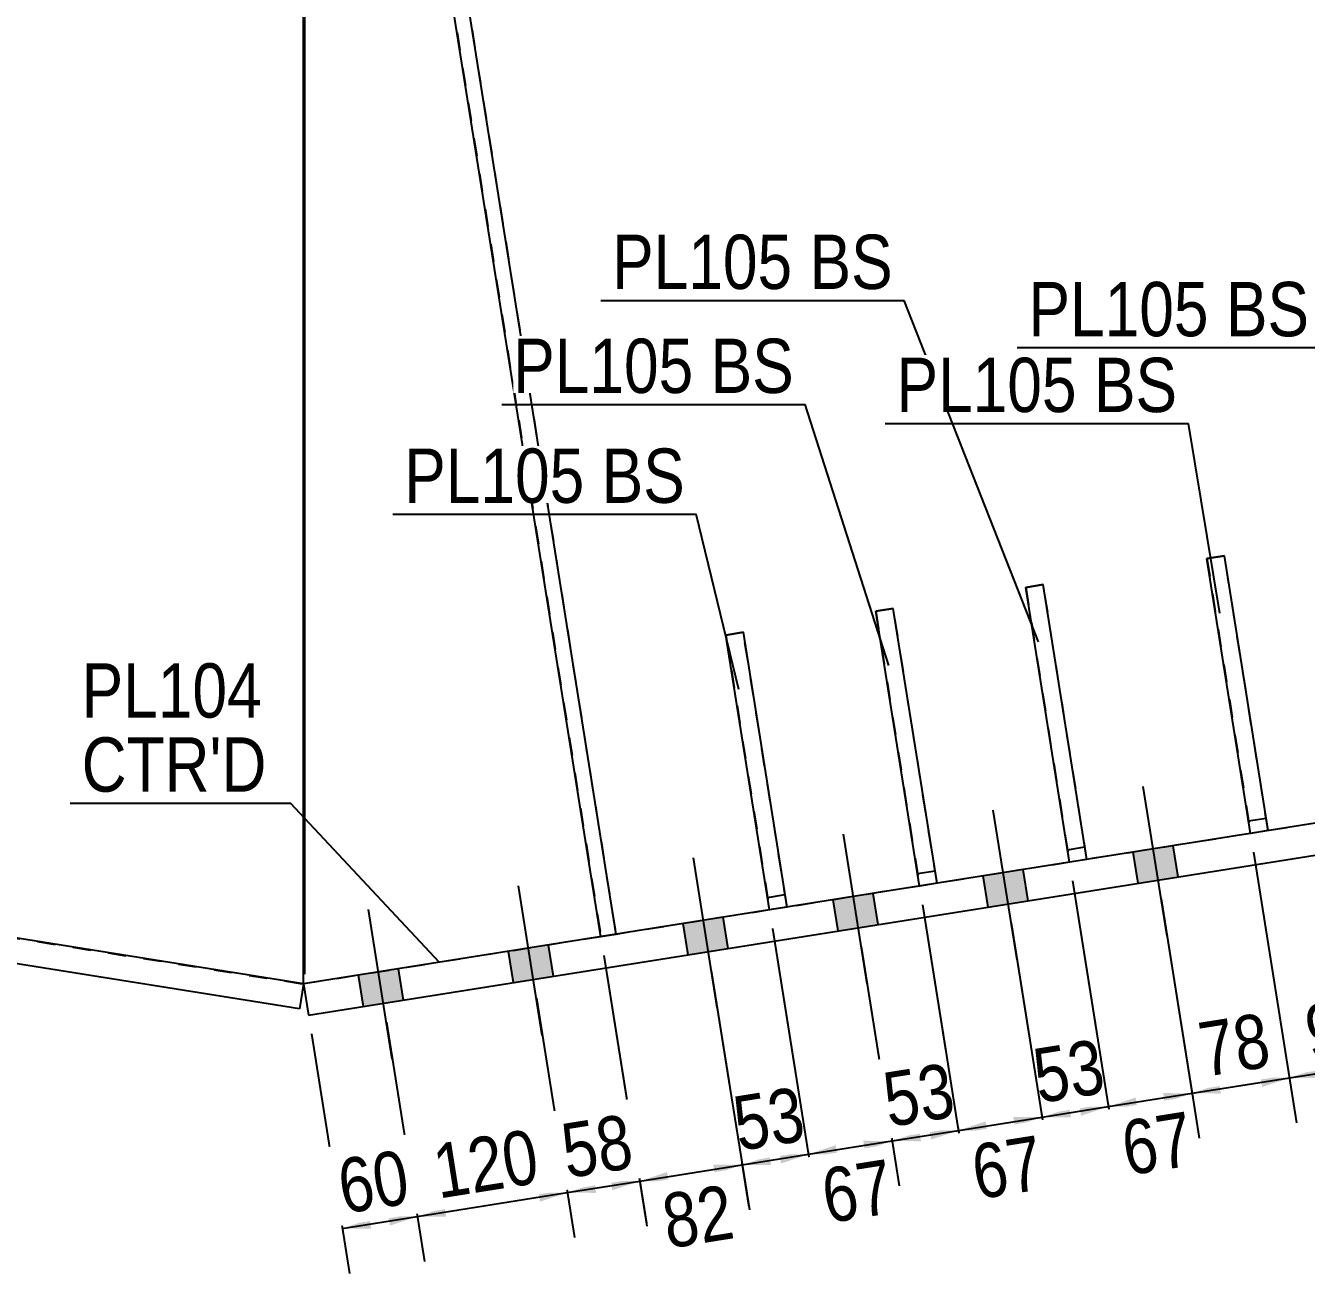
# Model space of a CAD drawing. Header units: millimetres. Extents: x -351 to 51, y -184 to 93.
# Drawn here: x -90.8 to -23.3, y -55.3 to 10.5 of the extents above; entities that cross this region are included whole.
import ezdxf

# ---------------------------------------------------------------- set-up
doc = ezdxf.new("R2010")
doc.units = ezdxf.units.MM
doc.linetypes.add('DXK_LINE_DOT1', pattern=[1.8814, 0.9407, -0.9407])
doc.styles.add('Arial Narrow', font='ARIALN.TTF', dxfattribs={"height": 0.2})

# ---------------------------------------------------------------- blocks, each defined once
blk = doc.blocks.new('Part-623466721-2147 - 1919')
at = {"color": 2, "linetype": 'Continuous'}
for p, q in [((35.77, -22.202), (-76.157, -40)), ((36.032, -23.848), (35.77, -22.202)), ((-75.895, -41.646), (36.032, -23.848)), ((-76.157, -40), (-75.895, -41.646))]:
    blk.add_line(p, q, dxfattribs=at)
blk = doc.blocks.new('Part-623466721-2510 - 1919')
at = {"color": 2, "linetype": 'Continuous'}
for p, q in [((-46.001, -20.354), (-45.08, -20.207)), ((-42.776, -34.692), (-45.08, -20.207)), ((-43.698, -34.839), (-46.001, -20.354))]:
    blk.add_line(p, q, dxfattribs=at)
at = {"color": 7, "linetype": 'DXK_LINE_DOT1'}
for p, q in [((-43.803, -34.18), (-42.881, -34.034)), ((-42.776, -34.692), (-43.698, -34.839))]:
    blk.add_line(p, q, dxfattribs=at)
blk = doc.blocks.new('Part-623466721-2495 - 1919')
at = {"color": 7, "linetype": 'DXK_LINE_DOT1'}
for p, q in [((-27.632, -17.433), (-28.554, -17.58)), ((-25.329, -31.918), (-27.632, -17.433)), ((-28.554, -17.58), (-26.251, -32.064))]:
    blk.add_line(p, q, dxfattribs=at)
blk = doc.blocks.new('Part-623466721-1989 - 1919')
at = {"color": 7, "linetype": 'DXK_LINE_DOT1'}
for p, q in [((-76.157, -40), (-76.157, 40)), ((-201.643, -20), (-76.157, -40))]:
    blk.add_line(p, q, dxfattribs=at)
blk = doc.blocks.new('Part-623466721-2500 - 1919')
at = {"color": 2, "linetype": 'Continuous'}
for p, q in [((-38.101, -19.098), (-37.179, -18.951)), ((-35.797, -33.582), (-38.101, -19.098)), ((-34.876, -33.436), (-37.179, -18.951))]:
    blk.add_line(p, q, dxfattribs=at)
at = {"color": 7, "linetype": 'DXK_LINE_DOT1'}
for p, q in [((-35.902, -32.924), (-34.98, -32.777)), ((-34.876, -33.436), (-35.797, -33.582))]:
    blk.add_line(p, q, dxfattribs=at)
blk = doc.blocks.new('Part-623466721-1999 - 1919')
at = {"color": 2, "linetype": 'Continuous'}
for p, q in [((-201.643, -20), (-201.853, -21.317)), ((-76.157, -40), (-201.643, -20)), ((-76.367, -41.317), (-201.853, -21.317)), ((-76.157, -40), (-76.367, -41.317))]:
    blk.add_line(p, q, dxfattribs=at)
blk = doc.blocks.new('Part-623466721-2021 - 1919')
at = {"color": 2, "linetype": 'Continuous'}
for p, q in [((-60.487, -37.508), (-72.792, 39.874)), ((-72.002, 40), (-59.697, -37.383))]:
    blk.add_line(p, q, dxfattribs=at)
at = {"color": 7, "linetype": 'DXK_LINE_DOT1'}
blk.add_line((-59.697, -37.383), (-60.487, -37.508), dxfattribs=at)
blk = doc.blocks.new('Part-623466721-2043 - 1919')
at = {"color": 7, "linetype": 'DXK_LINE_DOT1'}
for p, q in [((-72.792, 39.874), (-60.487, -37.508)), ((-72.002, 40), (-59.697, -37.383))]:
    blk.add_line(p, q, dxfattribs=at)
blk = doc.blocks.new('Part-623466721-2505 - 1919')
at = {"color": 7, "linetype": 'DXK_LINE_DOT1'}
for p, q in [((-37.179, -18.951), (-38.101, -19.098)), ((-38.101, -19.098), (-35.797, -33.582)), ((-34.876, -33.436), (-37.179, -18.951))]:
    blk.add_line(p, q, dxfattribs=at)
blk = doc.blocks.new('Part-623466721-2525 - 1919')
at = {"color": 7, "linetype": 'DXK_LINE_DOT1'}
for p, q in [((-52.98, -21.464), (-53.902, -21.61)), ((-50.677, -35.948), (-52.98, -21.464)), ((-53.902, -21.61), (-51.599, -36.095))]:
    blk.add_line(p, q, dxfattribs=at)
blk = doc.blocks.new('Part-623466721-2515 - 1919')
at = {"color": 7, "linetype": 'DXK_LINE_DOT1'}
for p, q in [((-45.08, -20.207), (-46.001, -20.354)), ((-42.776, -34.692), (-45.08, -20.207)), ((-46.001, -20.354), (-43.698, -34.839))]:
    blk.add_line(p, q, dxfattribs=at)
blk = doc.blocks.new('Bolt-623466721-2603 - 1919')
at = {"linetype": 'Continuous'}
for points in [[(32.873, -22.663), (30.766, -22.998), (31.028, -24.644), (33.135, -24.309)], [(32.873, -22.663), (30.766, -22.998), (31.028, -24.644), (33.135, -24.309)], [(32.873, -22.663), (30.766, -22.998), (31.028, -24.644), (33.135, -24.309)], [(32.873, -22.663), (30.766, -22.998), (31.028, -24.644), (33.135, -24.309)], [(24.972, -23.919), (22.866, -24.254), (23.127, -25.9), (25.234, -25.565)], [(24.972, -23.919), (22.866, -24.254), (23.127, -25.9), (25.234, -25.565)], [(24.972, -23.919), (22.866, -24.254), (23.127, -25.9), (25.234, -25.565)], [(24.972, -23.919), (22.866, -24.254), (23.127, -25.9), (25.234, -25.565)], [(15.755, -25.385), (13.648, -25.72), (13.91, -27.366), (16.017, -27.031)], [(15.755, -25.385), (13.648, -25.72), (13.91, -27.366), (16.017, -27.031)], [(15.755, -25.385), (13.648, -25.72), (13.91, -27.366), (16.017, -27.031)], [(15.755, -25.385), (13.648, -25.72), (13.91, -27.366), (16.017, -27.031)], [(7.854, -26.641), (5.747, -26.976), (6.009, -28.622), (8.116, -28.287)], [(7.854, -26.641), (5.747, -26.976), (6.009, -28.622), (8.116, -28.287)], [(7.854, -26.641), (5.747, -26.976), (6.009, -28.622), (8.116, -28.287)], [(7.854, -26.641), (5.747, -26.976), (6.009, -28.622), (8.116, -28.287)], [(-0.047, -27.897), (-2.154, -28.233), (-1.892, -29.878), (0.215, -29.543)], [(-0.047, -27.897), (-2.154, -28.233), (-1.892, -29.878), (0.215, -29.543)], [(-0.047, -27.897), (-2.154, -28.233), (-1.892, -29.878), (0.215, -29.543)], [(-0.047, -27.897), (-2.154, -28.233), (-1.892, -29.878), (0.215, -29.543)], [(-7.947, -29.154), (-10.054, -29.489), (-9.793, -31.135), (-7.686, -30.8)], [(-7.947, -29.154), (-10.054, -29.489), (-9.793, -31.135), (-7.686, -30.8)], [(-7.947, -29.154), (-10.054, -29.489), (-9.793, -31.135), (-7.686, -30.8)], [(-7.947, -29.154), (-10.054, -29.489), (-9.793, -31.135), (-7.686, -30.8)], [(-19.14, -30.934), (-21.247, -31.269), (-20.985, -32.915), (-18.878, -32.58)], [(-19.14, -30.934), (-21.247, -31.269), (-20.985, -32.915), (-18.878, -32.58)], [(-19.14, -30.934), (-21.247, -31.269), (-20.985, -32.915), (-18.878, -32.58)], [(-19.14, -30.934), (-21.247, -31.269), (-20.985, -32.915), (-18.878, -32.58)], [(-30.333, -32.713), (-32.44, -33.048), (-32.178, -34.694), (-30.071, -34.359)], [(-30.333, -32.713), (-32.44, -33.048), (-32.178, -34.694), (-30.071, -34.359)], [(-30.333, -32.713), (-32.44, -33.048), (-32.178, -34.694), (-30.071, -34.359)], [(-30.333, -32.713), (-32.44, -33.048), (-32.178, -34.694), (-30.071, -34.359)], [(-38.234, -33.97), (-40.34, -34.305), (-40.079, -35.951), (-37.972, -35.616)], [(-38.234, -33.97), (-40.34, -34.305), (-40.079, -35.951), (-37.972, -35.616)], [(-38.234, -33.97), (-40.34, -34.305), (-40.079, -35.951), (-37.972, -35.616)], [(-38.234, -33.97), (-40.34, -34.305), (-40.079, -35.951), (-37.972, -35.616)], [(-46.134, -35.226), (-48.241, -35.561), (-47.979, -37.207), (-45.873, -36.872)], [(-46.134, -35.226), (-48.241, -35.561), (-47.979, -37.207), (-45.873, -36.872)], [(-46.134, -35.226), (-48.241, -35.561), (-47.979, -37.207), (-45.873, -36.872)], [(-46.134, -35.226), (-48.241, -35.561), (-47.979, -37.207), (-45.873, -36.872)], [(-54.035, -36.482), (-56.142, -36.817), (-55.88, -38.463), (-53.773, -38.128)], [(-54.035, -36.482), (-56.142, -36.817), (-55.88, -38.463), (-53.773, -38.128)], [(-54.035, -36.482), (-56.142, -36.817), (-55.88, -38.463), (-53.773, -38.128)], [(-54.035, -36.482), (-56.142, -36.817), (-55.88, -38.463), (-53.773, -38.128)], [(-63.253, -37.948), (-65.359, -38.283), (-65.098, -39.929), (-62.991, -39.594)], [(-63.253, -37.948), (-65.359, -38.283), (-65.098, -39.929), (-62.991, -39.594)], [(-63.253, -37.948), (-65.359, -38.283), (-65.098, -39.929), (-62.991, -39.594)], [(-63.253, -37.948), (-65.359, -38.283), (-65.098, -39.929), (-62.991, -39.594)], [(-71.153, -39.204), (-73.26, -39.539), (-72.998, -41.185), (-70.892, -40.85)], [(-71.153, -39.204), (-73.26, -39.539), (-72.998, -41.185), (-70.892, -40.85)], [(-71.153, -39.204), (-73.26, -39.539), (-72.998, -41.185), (-70.892, -40.85)], [(-71.153, -39.204), (-73.26, -39.539), (-72.998, -41.185), (-70.892, -40.85)]]:
    blk.add_hatch(color=3, dxfattribs=at).paths.add_polyline_path(points)
at = {"color": 3, "linetype": 'Continuous'}
for p, q in [((32.55, -27.423), (31.296, -19.538)), ((32.55, -27.423), (31.296, -19.538)), ((32.55, -27.423), (31.296, -19.538)), ((32.55, -27.423), (31.296, -19.538)), ((24.649, -28.679), (23.395, -20.795)), ((24.649, -28.679), (23.395, -20.795)), ((24.649, -28.679), (23.395, -20.795)), ((24.649, -28.679), (23.395, -20.795)), ((15.432, -30.145), (14.178, -22.26)), ((15.432, -30.145), (14.178, -22.26)), ((15.432, -30.145), (14.178, -22.26)), ((15.432, -30.145), (14.178, -22.26)), ((33.135, -24.309), (32.873, -22.663)), ((33.135, -24.309), (32.873, -22.663)), ((33.135, -24.309), (32.873, -22.663)), ((33.135, -24.309), (32.873, -22.663)), ((7.531, -31.401), (6.277, -23.517)), ((7.531, -31.401), (6.277, -23.517)), ((7.531, -31.401), (6.277, -23.517)), ((7.531, -31.401), (6.277, -23.517)), ((31.028, -24.644), (30.766, -22.998)), ((31.028, -24.644), (30.766, -22.998)), ((31.028, -24.644), (30.766, -22.998)), ((31.028, -24.644), (30.766, -22.998)), ((23.127, -25.9), (22.866, -24.254)), ((23.127, -25.9), (22.866, -24.254)), ((23.127, -25.9), (22.866, -24.254)), ((23.127, -25.9), (22.866, -24.254)), ((25.234, -25.565), (24.972, -23.919)), ((25.234, -25.565), (24.972, -23.919)), ((25.234, -25.565), (24.972, -23.919)), ((25.234, -25.565), (24.972, -23.919)), ((-0.37, -32.657), (-1.624, -24.773)), ((-0.37, -32.657), (-1.624, -24.773)), ((-0.37, -32.657), (-1.624, -24.773)), ((-0.37, -32.657), (-1.624, -24.773)), ((16.017, -27.031), (15.755, -25.385)), ((16.017, -27.031), (15.755, -25.385)), ((16.017, -27.031), (15.755, -25.385)), ((16.017, -27.031), (15.755, -25.385)), ((-8.271, -33.914), (-9.524, -26.029)), ((-8.271, -33.914), (-9.524, -26.029)), ((-8.271, -33.914), (-9.524, -26.029)), ((-8.271, -33.914), (-9.524, -26.029)), ((13.91, -27.366), (13.648, -25.72)), ((13.91, -27.366), (13.648, -25.72)), ((13.91, -27.366), (13.648, -25.72)), ((13.91, -27.366), (13.648, -25.72)), ((6.009, -28.622), (5.747, -26.976)), ((6.009, -28.622), (5.747, -26.976)), ((6.009, -28.622), (5.747, -26.976)), ((6.009, -28.622), (5.747, -26.976)), ((8.116, -28.287), (7.854, -26.641)), ((8.116, -28.287), (7.854, -26.641)), ((8.116, -28.287), (7.854, -26.641)), ((8.116, -28.287), (7.854, -26.641)), ((-19.463, -35.693), (-20.717, -27.809)), ((-19.463, -35.693), (-20.717, -27.809)), ((-19.463, -35.693), (-20.717, -27.809)), ((-19.463, -35.693), (-20.717, -27.809)), ((-1.892, -29.878), (-2.154, -28.233)), ((-1.892, -29.878), (-2.154, -28.233)), ((-1.892, -29.878), (-2.154, -28.233)), ((-1.892, -29.878), (-2.154, -28.233)), ((0.215, -29.543), (-0.047, -27.897)), ((0.215, -29.543), (-0.047, -27.897)), ((0.215, -29.543), (-0.047, -27.897)), ((0.215, -29.543), (-0.047, -27.897)), ((-30.656, -37.473), (-31.91, -29.589)), ((-30.656, -37.473), (-31.91, -29.589)), ((-30.656, -37.473), (-31.91, -29.589)), ((-30.656, -37.473), (-31.91, -29.589)), ((-9.793, -31.135), (-10.054, -29.489)), ((-9.793, -31.135), (-10.054, -29.489)), ((-9.793, -31.135), (-10.054, -29.489)), ((-9.793, -31.135), (-10.054, -29.489)), ((-7.686, -30.8), (-7.947, -29.154)), ((-7.686, -30.8), (-7.947, -29.154)), ((-7.686, -30.8), (-7.947, -29.154)), ((-7.686, -30.8), (-7.947, -29.154)), ((-38.557, -38.729), (-39.81, -30.845)), ((-38.557, -38.729), (-39.81, -30.845)), ((-38.557, -38.729), (-39.81, -30.845)), ((-38.557, -38.729), (-39.81, -30.845)), ((-18.878, -32.58), (-19.14, -30.934)), ((-18.878, -32.58), (-19.14, -30.934)), ((-18.878, -32.58), (-19.14, -30.934)), ((-18.878, -32.58), (-19.14, -30.934)), ((-20.985, -32.915), (-21.247, -31.269)), ((-20.985, -32.915), (-21.247, -31.269)), ((-20.985, -32.915), (-21.247, -31.269)), ((-20.985, -32.915), (-21.247, -31.269)), ((-46.457, -39.986), (-47.711, -32.102)), ((-46.457, -39.986), (-47.711, -32.102)), ((-46.457, -39.986), (-47.711, -32.102)), ((-46.457, -39.986), (-47.711, -32.102)), ((-32.178, -34.694), (-32.44, -33.048)), ((-32.178, -34.694), (-32.44, -33.048)), ((-32.178, -34.694), (-32.44, -33.048)), ((-32.178, -34.694), (-32.44, -33.048)), ((-30.071, -34.359), (-30.333, -32.713)), ((-30.071, -34.359), (-30.333, -32.713)), ((-30.071, -34.359), (-30.333, -32.713)), ((-30.071, -34.359), (-30.333, -32.713)), ((-54.358, -41.242), (-55.612, -33.358)), ((-54.358, -41.242), (-55.612, -33.358)), ((-54.358, -41.242), (-55.612, -33.358)), ((-54.358, -41.242), (-55.612, -33.358)), ((-40.079, -35.951), (-40.34, -34.305)), ((-40.079, -35.951), (-40.34, -34.305)), ((-40.079, -35.951), (-40.34, -34.305)), ((-40.079, -35.951), (-40.34, -34.305)), ((-37.972, -35.616), (-38.234, -33.97)), ((-37.972, -35.616), (-38.234, -33.97)), ((-37.972, -35.616), (-38.234, -33.97)), ((-37.972, -35.616), (-38.234, -33.97)), ((-63.576, -42.708), (-64.829, -34.824)), ((-63.576, -42.708), (-64.829, -34.824)), ((-63.576, -42.708), (-64.829, -34.824)), ((-63.576, -42.708), (-64.829, -34.824)), ((-47.979, -37.207), (-48.241, -35.561)), ((-47.979, -37.207), (-48.241, -35.561)), ((-47.979, -37.207), (-48.241, -35.561)), ((-47.979, -37.207), (-48.241, -35.561)), ((-45.873, -36.872), (-46.134, -35.226)), ((-45.873, -36.872), (-46.134, -35.226)), ((-45.873, -36.872), (-46.134, -35.226)), ((-45.873, -36.872), (-46.134, -35.226)), ((-71.476, -43.964), (-72.73, -36.08)), ((-71.476, -43.964), (-72.73, -36.08)), ((-71.476, -43.964), (-72.73, -36.08)), ((-71.476, -43.964), (-72.73, -36.08)), ((-55.88, -38.463), (-56.142, -36.817)), ((-55.88, -38.463), (-56.142, -36.817)), ((-55.88, -38.463), (-56.142, -36.817)), ((-55.88, -38.463), (-56.142, -36.817)), ((-53.773, -38.128), (-54.035, -36.482)), ((-53.773, -38.128), (-54.035, -36.482)), ((-53.773, -38.128), (-54.035, -36.482)), ((-53.773, -38.128), (-54.035, -36.482)), ((-65.098, -39.929), (-65.359, -38.283)), ((-65.098, -39.929), (-65.359, -38.283)), ((-65.098, -39.929), (-65.359, -38.283)), ((-65.098, -39.929), (-65.359, -38.283)), ((-62.991, -39.594), (-63.253, -37.948)), ((-62.991, -39.594), (-63.253, -37.948)), ((-62.991, -39.594), (-63.253, -37.948)), ((-62.991, -39.594), (-63.253, -37.948)), ((-72.998, -41.185), (-73.26, -39.539)), ((-72.998, -41.185), (-73.26, -39.539)), ((-72.998, -41.185), (-73.26, -39.539)), ((-72.998, -41.185), (-73.26, -39.539)), ((-70.892, -40.85), (-71.153, -39.204)), ((-70.892, -40.85), (-71.153, -39.204)), ((-70.892, -40.85), (-71.153, -39.204)), ((-70.892, -40.85), (-71.153, -39.204))]:
    blk.add_line(p, q, dxfattribs=at)
blk = doc.blocks.new('Part-623466721-2490 - 1919')
at = {"color": 2, "linetype": 'Continuous'}
for p, q in [((-28.554, -17.58), (-27.632, -17.433)), ((-25.329, -31.918), (-27.632, -17.433)), ((-26.251, -32.064), (-28.554, -17.58))]:
    blk.add_line(p, q, dxfattribs=at)
at = {"color": 7, "linetype": 'DXK_LINE_DOT1'}
for p, q in [((-26.355, -31.406), (-25.434, -31.259)), ((-25.329, -31.918), (-26.251, -32.064))]:
    blk.add_line(p, q, dxfattribs=at)
blk = doc.blocks.new('Part-623466721-2601 - 1919')
at = {"color": 2, "linetype": 'Continuous'}
blk.add_line((-76.157, -40), (-76.157, 40), dxfattribs=at)
at = {"color": 7, "linetype": 'DXK_LINE_DOT1'}
for p, q in [((-15.058, -30.284), (-25.329, -31.918)), ((-26.251, -32.064), (-34.876, -33.436)), ((-35.797, -33.582), (-42.776, -34.692)), ((-43.698, -34.839), (-50.677, -35.948)), ((-51.599, -36.095), (-59.697, -37.383)), ((-60.487, -37.508), (-76.157, -40))]:
    blk.add_line(p, q, dxfattribs=at)
blk = doc.blocks.new('Part-623466721-2520 - 1919')
at = {"color": 2, "linetype": 'Continuous'}
for p, q in [((-53.902, -21.61), (-52.98, -21.464)), ((-50.677, -35.948), (-52.98, -21.464)), ((-51.599, -36.095), (-53.902, -21.61))]:
    blk.add_line(p, q, dxfattribs=at)
at = {"color": 7, "linetype": 'DXK_LINE_DOT1'}
for p, q in [((-51.704, -35.437), (-50.782, -35.29)), ((-50.677, -35.948), (-51.599, -36.095))]:
    blk.add_line(p, q, dxfattribs=at)
blk = doc.blocks.new('StraightDimension-623466721-11405 - 1919')
at = {"color": 7, "linetype": 'Continuous'}
blk.add_line((-76.081, -39.48), (-76.081, 68.292), dxfattribs=at)
blk = doc.blocks.new('StraightDimension-623466721-2711 - 1919')
at = {"linetype": 'Continuous'}
for points in [[(-63.778, -50.985), (-62.258, -50.996), (-63.7, -51.479)], [(-68.638, -52.264), (-70.159, -52.253), (-68.716, -51.77)]]:
    blk.add_hatch(color=7, dxfattribs=at).paths.add_polyline_path(points)
at = {"color": 7, "linetype": 'Continuous'}
for p, q in [((-63.887, -40.749), (-61.881, -53.367)), ((-71.788, -42.005), (-69.782, -54.623)), ((-70.159, -52.253), (-62.258, -50.996))]:
    blk.add_line(p, q, dxfattribs=at)
at = {"color": 0}
blk.add_wipeout([(-62.931, -50.951), (-63.591, -46.804), (-70.192, -47.853), (-69.532, -52.001)], dxfattribs=at)
at = {"color": 3, "style": 'Arial Narrow'}
blk.add_text('120', height=2.8633, rotation=9.03554, dxfattribs=at).set_placement((-69.034, -51.314))
blk = doc.blocks.new('StraightDimension-623466721-2720 - 1919')
at = {"linetype": 'Continuous'}
for points in [[(-72.588, -52.892), (-74.109, -52.881), (-72.667, -52.398)], [(-71.679, -52.241), (-70.159, -52.253), (-71.601, -52.735)]]:
    blk.add_hatch(color=7, dxfattribs=at).paths.add_polyline_path(points)
at = {"color": 7, "linetype": 'Continuous'}
for p, q in [((-71.788, -42.005), (-69.782, -54.623)), ((-75.738, -42.634), (-73.732, -55.251)), ((-74.109, -52.881), (-70.159, -52.253))]:
    blk.add_line(p, q, dxfattribs=at)
at = {"color": 0}
blk.add_wipeout([(-69.759, -52.037), (-70.419, -47.889), (-75.215, -48.652), (-74.555, -52.8)], dxfattribs=at)
at = {"color": 3, "style": 'Arial Narrow'}
blk.add_text('60', height=2.8633, rotation=9.03554, dxfattribs=at).set_placement((-74.057, -52.113))
blk = doc.blocks.new('StraightDimension-623466721-2726 - 1919')
at = {"linetype": 'Continuous'}
for points in [[(-51.52, -49.542), (-53.04, -49.531), (-51.598, -49.048)], [(-51.071, -48.964), (-49.551, -48.976), (-50.993, -49.458)]]:
    blk.add_hatch(color=7, dxfattribs=at).paths.add_polyline_path(points)
at = {"color": 7, "linetype": 'Continuous'}
for p, q in [((-51.442, -37.083), (-49.174, -51.346)), ((-54.67, -39.283), (-52.663, -51.901)), ((-53.04, -49.531), (-49.551, -48.976))]:
    blk.add_line(p, q, dxfattribs=at)
at = {"color": 0}
blk.add_wipeout([(-48.921, -48.724), (-49.581, -44.576), (-54.377, -45.339), (-53.717, -49.486)], dxfattribs=at)
at = {"color": 3, "style": 'Arial Narrow'}
blk.add_text('53', height=2.8633, rotation=9.03554, dxfattribs=at).set_placement((-53.219, -48.8))
blk = doc.blocks.new('StraightDimension-623466721-2739 - 1919')
at = {"linetype": 'Continuous'}
for points in [[(-56.918, -50.4), (-58.439, -50.389), (-56.997, -49.907)], [(-54.561, -49.519), (-53.04, -49.531), (-54.482, -50.013)]]:
    blk.add_hatch(color=7, dxfattribs=at).paths.add_polyline_path(points)
at = {"color": 7, "linetype": 'Continuous'}
for p, q in [((-60.33, -38.496), (-58.086, -52.611)), ((-54.67, -39.283), (-52.687, -51.753)), ((-58.439, -50.389), (-53.04, -49.531))]:
    blk.add_line(p, q, dxfattribs=at)
at = {"color": 0}
blk.add_wipeout([(-52.659, -53.875), (-53.318, -49.727), (-58.114, -50.489), (-57.455, -54.637)], dxfattribs=at)
at = {"color": 3, "style": 'Arial Narrow'}
blk.add_text('82', height=2.8633, rotation=9.03554, dxfattribs=at).set_placement((-56.956, -53.95))
blk = doc.blocks.new('StraightDimension-623466721-2752 - 1919')
at = {"linetype": 'Continuous'}
for points in [[(-60.737, -51.008), (-62.258, -50.996), (-60.816, -50.514)], [(-59.96, -50.378), (-58.439, -50.389), (-59.881, -50.872)]]:
    blk.add_hatch(color=7, dxfattribs=at).paths.add_polyline_path(points)
at = {"color": 7, "linetype": 'Continuous'}
for p, q in [((-60.33, -38.496), (-58.062, -52.759)), ((-63.887, -40.749), (-61.881, -53.367)), ((-62.258, -50.996), (-58.439, -50.389))]:
    blk.add_line(p, q, dxfattribs=at)
at = {"color": 0}
blk.add_wipeout([(-57.974, -50.163), (-58.634, -46.015), (-63.43, -46.778), (-62.77, -50.926)], dxfattribs=at)
at = {"color": 3, "style": 'Arial Narrow'}
blk.add_text('58', height=2.8633, rotation=9.03554, dxfattribs=at).set_placement((-62.272, -50.239))
blk = doc.blocks.new('StraightDimension-623466721-2765 - 1919')
at = {"linetype": 'Continuous'}
for points in [[(-48.03, -48.987), (-49.551, -48.976), (-48.109, -48.493)], [(-46.66, -48.263), (-45.139, -48.274), (-46.582, -48.757)]]:
    blk.add_hatch(color=7, dxfattribs=at).paths.add_polyline_path(points)
at = {"color": 7, "linetype": 'Continuous'}
for p, q in [((-51.442, -37.083), (-49.197, -51.198)), ((-46.769, -38.027), (-44.786, -50.496)), ((-49.551, -48.976), (-45.139, -48.274))]:
    blk.add_line(p, q, dxfattribs=at)
at = {"color": 0}
blk.add_wipeout([(-44.264, -52.54), (-44.924, -48.392), (-49.72, -49.155), (-49.06, -53.302)], dxfattribs=at)
at = {"color": 3, "style": 'Arial Narrow'}
blk.add_text('67', height=2.8633, rotation=9.03554, dxfattribs=at).set_placement((-48.562, -52.616))
blk = doc.blocks.new('StraightDimension-623466721-2778 - 1919')
at = {"linetype": 'Continuous'}
for points in [[(-43.619, -48.286), (-45.139, -48.274), (-43.697, -47.792)], [(-43.171, -47.708), (-41.65, -47.719), (-43.092, -48.202)]]:
    blk.add_hatch(color=7, dxfattribs=at).paths.add_polyline_path(points)
at = {"color": 7, "linetype": 'Continuous'}
for p, q in [((-43.541, -35.826), (-41.273, -50.09)), ((-46.769, -38.027), (-44.763, -50.645)), ((-45.139, -48.274), (-41.65, -47.719))]:
    blk.add_line(p, q, dxfattribs=at)
at = {"color": 0}
blk.add_wipeout([(-41.02, -47.467), (-41.68, -43.32), (-46.476, -44.082), (-45.816, -48.23)], dxfattribs=at)
at = {"color": 3, "style": 'Arial Narrow'}
blk.add_text('53', height=2.8633, rotation=9.03554, dxfattribs=at).set_placement((-45.318, -47.543))
blk = doc.blocks.new('StraightDimension-623466721-2791 - 1919')
at = {"linetype": 'Continuous'}
for points in [[(-35.718, -47.029), (-37.239, -47.018), (-35.797, -46.536)], [(-35.27, -46.452), (-33.749, -46.463), (-35.191, -46.946)]]:
    blk.add_hatch(color=7, dxfattribs=at).paths.add_polyline_path(points)
at = {"color": 7, "linetype": 'Continuous'}
for p, q in [((-35.64, -34.57), (-33.372, -48.833)), ((-38.868, -36.771), (-36.862, -49.388)), ((-37.239, -47.018), (-33.749, -46.463))]:
    blk.add_line(p, q, dxfattribs=at)
at = {"color": 0}
blk.add_wipeout([(-33.12, -46.211), (-33.779, -42.063), (-38.575, -42.826), (-37.916, -46.974)], dxfattribs=at)
at = {"color": 3, "style": 'Arial Narrow'}
blk.add_text('53', height=2.8633, rotation=9.03554, dxfattribs=at).set_placement((-37.417, -46.287))
blk = doc.blocks.new('StraightDimension-623466721-2804 - 1919')
at = {"linetype": 'Continuous'}
for points in [[(-40.129, -47.731), (-41.65, -47.719), (-40.208, -47.237)], [(-38.759, -47.007), (-37.239, -47.018), (-38.681, -47.5)]]:
    blk.add_hatch(color=7, dxfattribs=at).paths.add_polyline_path(points)
at = {"color": 7, "linetype": 'Continuous'}
for p, q in [((-43.541, -35.826), (-41.297, -49.942)), ((-38.868, -36.771), (-36.885, -49.24)), ((-41.65, -47.719), (-37.239, -47.018))]:
    blk.add_line(p, q, dxfattribs=at)
at = {"color": 0}
blk.add_wipeout([(-36.363, -51.283), (-37.023, -47.136), (-41.819, -47.898), (-41.159, -52.046)], dxfattribs=at)
at = {"color": 3, "style": 'Arial Narrow'}
blk.add_text('67', height=2.8633, rotation=9.03554, dxfattribs=at).set_placement((-40.661, -51.359))
blk = doc.blocks.new('StraightDimension-623466721-2817 - 1919')
at = {"linetype": 'Continuous'}
for points in [[(-30.859, -45.75), (-29.338, -45.762), (-30.78, -46.244)], [(-32.229, -46.474), (-33.749, -46.463), (-32.307, -45.981)]]:
    blk.add_hatch(color=7, dxfattribs=at).paths.add_polyline_path(points)
at = {"color": 7, "linetype": 'Continuous'}
for p, q in [((-35.64, -34.57), (-33.396, -48.685)), ((-30.967, -35.514), (-28.985, -47.984)), ((-33.749, -46.463), (-29.338, -45.762))]:
    blk.add_line(p, q, dxfattribs=at)
at = {"color": 0}
blk.add_wipeout([(-28.463, -50.027), (-29.122, -45.879), (-33.918, -46.642), (-33.259, -50.79)], dxfattribs=at)
at = {"color": 3, "style": 'Arial Narrow'}
blk.add_text('67', height=2.8633, rotation=9.03554, dxfattribs=at).set_placement((-32.76, -50.103))
blk = doc.blocks.new('StraightDimension-623466721-2830 - 1919')
at = {"linetype": 'Continuous'}
for points in [[(-25.723, -44.934), (-24.203, -44.945), (-25.645, -45.428)], [(-27.817, -45.773), (-29.338, -45.762), (-27.896, -45.279)]]:
    blk.add_hatch(color=7, dxfattribs=at).paths.add_polyline_path(points)
at = {"color": 7, "linetype": 'Continuous'}
for p, q in [((-26.094, -33.052), (-23.826, -47.315)), ((-30.967, -35.514), (-28.961, -48.132)), ((-29.338, -45.762), (-24.203, -44.945))]:
    blk.add_line(p, q, dxfattribs=at)
at = {"color": 0}
blk.add_wipeout([(-24.396, -44.824), (-25.055, -40.676), (-29.851, -41.439), (-29.192, -45.587)], dxfattribs=at)
at = {"color": 3, "style": 'Arial Narrow'}
blk.add_text('78', height=2.8633, rotation=9.03554, dxfattribs=at).set_placement((-28.694, -44.9))
blk = doc.blocks.new('StraightDimension-623466721-2988 - 1919')
at = {"linetype": 'Continuous'}
for points in [[(-22.682, -44.956), (-24.203, -44.945), (-22.76, -44.463)], [(-19.666, -43.971), (-18.145, -43.982), (-19.587, -44.464)]]:
    blk.add_hatch(color=7, dxfattribs=at).paths.add_polyline_path(points)
at = {"color": 7, "linetype": 'Continuous'}
for p, q in [((-26.094, -33.052), (-23.826, -47.315)), ((-19.775, -33.735), (-17.768, -46.352)), ((-24.203, -44.945), (-18.145, -43.982))]:
    blk.add_line(p, q, dxfattribs=at)
at = {"color": 0}
blk.add_wipeout([(-18.799, -43.934), (-19.459, -39.786), (-24.255, -40.549), (-23.595, -44.697)], dxfattribs=at)
at = {"color": 3, "style": 'Arial Narrow'}
blk.add_text('92', height=2.8633, rotation=9.03554, dxfattribs=at).set_placement((-23.097, -44.01))
blk = doc.blocks.new('MarkSet-623466721-3570 - 1919')
at = {"color": 7, "linetype": 'Continuous'}
for p in [(-60.492, -3.973), (-37.421, -21.967)]:
    blk.add_line(p, (-44.505, -3.973), dxfattribs=at)
at = {"color": 0}
for points in [[(-50.388, -3.373), (-50.388, -0.373), (-59.892, -0.373), (-59.892, -3.373)], [(-45.105, -3.373), (-45.105, -0.373), (-49.488, -0.373), (-49.488, -3.373)]]:
    blk.add_wipeout(points, dxfattribs=at)
for points in [[(-50.388, -3.373), (-50.388, -0.373), (-59.892, -0.373), (-59.892, -3.373)], [(-45.105, -3.373), (-45.105, -0.373), (-49.488, -0.373), (-49.488, -3.373)]]:
    blk.add_wipeout(points, dxfattribs=at)
at = {"color": 3, "style": 'Arial Narrow'}
for s, p in [('PL105', (-59.892, -3.373)), ('BS', (-49.488, -3.373))]:
    blk.add_text(s, height=2.8633, dxfattribs=at).set_placement(p)
blk = doc.blocks.new('MarkSet-623466721-3467 - 1919')
at = {"color": 7, "linetype": 'Continuous'}
for p in [(-38.553, -6.465), (-16.681, -18.669)]:
    blk.add_line(p, (-22.566, -6.465), dxfattribs=at)
at = {"color": 0}
for points in [[(-28.449, -5.865), (-28.449, -2.865), (-37.953, -2.865), (-37.953, -5.865)], [(-23.166, -5.865), (-23.166, -2.865), (-27.549, -2.865), (-27.549, -5.865)]]:
    blk.add_wipeout(points, dxfattribs=at)
for points in [[(-28.449, -5.865), (-28.449, -2.865), (-37.953, -2.865), (-37.953, -5.865)], [(-23.166, -5.865), (-23.166, -2.865), (-27.549, -2.865), (-27.549, -5.865)]]:
    blk.add_wipeout(points, dxfattribs=at)
at = {"color": 3, "style": 'Arial Narrow'}
for s, p in [('PL105', (-37.953, -5.865)), ('BS', (-27.549, -5.865))]:
    blk.add_text(s, height=2.8633, dxfattribs=at).set_placement(p)
blk = doc.blocks.new('Mark-623466721-2143 - 1919')
at = {"color": 7, "linetype": 'Continuous'}
for p in [(-88.443, -30.464), (-68.996, -38.861)]:
    blk.add_line(p, (-76.84, -30.464), dxfattribs=at)
at = {"color": 0}
for points in [[(-78.34, -25.964), (-78.34, -22.964), (-87.843, -22.964), (-87.843, -25.964)], [(-78.088, -29.864), (-78.088, -26.864), (-87.843, -26.864), (-87.843, -29.864)]]:
    blk.add_wipeout(points, dxfattribs=at)
for points in [[(-78.34, -25.964), (-78.34, -22.964), (-87.843, -22.964), (-87.843, -25.964)], [(-78.088, -29.864), (-78.088, -26.864), (-87.843, -26.864), (-87.843, -29.864)]]:
    blk.add_wipeout(points, dxfattribs=at)
at = {"color": 3, "style": 'Arial Narrow'}
blk.add_text('PL104', height=2.8633, dxfattribs=at).set_placement((-87.843, -25.964))
at = {"color": 1, "style": 'Arial Narrow'}
blk.add_text("CTR'D", height=2.8633, dxfattribs=at).set_placement((-87.843, -29.864))
blk = doc.blocks.new('MarkSet-623466721-3564 - 1919')
at = {"color": 7, "linetype": 'Continuous'}
for p in [(-65.703, -9.454), (-45.322, -23.223)]:
    blk.add_line(p, (-49.717, -9.454), dxfattribs=at)
at = {"color": 0}
for points in [[(-55.599, -8.854), (-55.599, -5.854), (-65.103, -5.854), (-65.103, -8.854)], [(-50.317, -8.854), (-50.317, -5.854), (-54.699, -5.854), (-54.699, -8.854)]]:
    blk.add_wipeout(points, dxfattribs=at)
for points in [[(-55.599, -8.854), (-55.599, -5.854), (-65.103, -5.854), (-65.103, -8.854)], [(-50.317, -8.854), (-50.317, -5.854), (-54.699, -5.854), (-54.699, -8.854)]]:
    blk.add_wipeout(points, dxfattribs=at)
at = {"color": 3, "style": 'Arial Narrow'}
for s, p in [('PL105', (-65.103, -8.854)), ('BS', (-54.699, -8.854))]:
    blk.add_text(s, height=2.8633, dxfattribs=at).set_placement(p)
blk = doc.blocks.new('MarkSet-623466721-3473 - 1919')
at = {"color": 7, "linetype": 'Continuous'}
for p in [(-45.506, -10.46), (-27.874, -20.449)]:
    blk.add_line(p, (-29.519, -10.46), dxfattribs=at)
at = {"color": 0}
for points in [[(-35.402, -9.86), (-35.402, -6.86), (-44.906, -6.86), (-44.906, -9.86)], [(-30.119, -9.86), (-30.119, -6.86), (-34.502, -6.86), (-34.502, -9.86)]]:
    blk.add_wipeout(points, dxfattribs=at)
for points in [[(-35.402, -9.86), (-35.402, -6.86), (-44.906, -6.86), (-44.906, -9.86)], [(-30.119, -9.86), (-30.119, -6.86), (-34.502, -6.86), (-34.502, -9.86)]]:
    blk.add_wipeout(points, dxfattribs=at)
at = {"color": 3, "style": 'Arial Narrow'}
for s, p in [('PL105', (-44.906, -9.86)), ('BS', (-34.502, -9.86))]:
    blk.add_text(s, height=2.8633, dxfattribs=at).set_placement(p)
blk = doc.blocks.new('MarkSet-623466721-3558 - 1919')
at = {"color": 7, "linetype": 'Continuous'}
for p in [(-71.445, -15.244), (-53.222, -24.48)]:
    blk.add_line(p, (-55.459, -15.244), dxfattribs=at)
at = {"color": 0}
for points in [[(-61.342, -14.644), (-61.342, -11.644), (-70.845, -11.644), (-70.845, -14.644)], [(-56.059, -14.644), (-56.059, -11.644), (-60.442, -11.644), (-60.442, -14.644)]]:
    blk.add_wipeout(points, dxfattribs=at)
for points in [[(-61.342, -14.644), (-61.342, -11.644), (-70.845, -11.644), (-70.845, -14.644)], [(-56.059, -14.644), (-56.059, -11.644), (-60.442, -11.644), (-60.442, -14.644)]]:
    blk.add_wipeout(points, dxfattribs=at)
at = {"color": 3, "style": 'Arial Narrow'}
for s, p in [('PL105', (-70.845, -14.644)), ('BS', (-60.442, -14.644))]:
    blk.add_text(s, height=2.8633, dxfattribs=at).set_placement(p)

msp = doc.modelspace()

# ---------------------------------------------------------------- block references
for name in ['Part-623466721-1989 - 1919', 'Part-623466721-2601 - 1919', 'Part-623466721-2021 - 1919', 'Part-623466721-2043 - 1919', 'Part-623466721-2495 - 1919', 'Part-623466721-2490 - 1919', 'Bolt-623466721-2603 - 1919', 'Part-623466721-2500 - 1919', 'Part-623466721-2505 - 1919', 'Part-623466721-1999 - 1919', 'Part-623466721-2510 - 1919', 'Part-623466721-2515 - 1919', 'Part-623466721-2525 - 1919', 'Part-623466721-2520 - 1919', 'Part-623466721-2147 - 1919']:
    msp.add_blockref(name, (0, 0))

# ---------------------------------------------------------------- next in the draw order: block references
for name in ['StraightDimension-623466721-11405 - 1919', 'MarkSet-623466721-3570 - 1919', 'StraightDimension-623466721-2791 - 1919', 'StraightDimension-623466721-2726 - 1919', 'StraightDimension-623466721-2711 - 1919']:
    msp.add_blockref(name, (0, 0))

# ---------------------------------------------------------------- next in the draw order: block references
for name in ['MarkSet-623466721-3467 - 1919', 'MarkSet-623466721-3564 - 1919', 'Mark-623466721-2143 - 1919', 'StraightDimension-623466721-2817 - 1919', 'StraightDimension-623466721-2765 - 1919', 'StraightDimension-623466721-2739 - 1919', 'StraightDimension-623466721-2720 - 1919']:
    msp.add_blockref(name, (0, 0))

# ---------------------------------------------------------------- next in the draw order: block references
for name in ['MarkSet-623466721-3473 - 1919', 'MarkSet-623466721-3558 - 1919', 'StraightDimension-623466721-2830 - 1919', 'StraightDimension-623466721-2778 - 1919', 'StraightDimension-623466721-2752 - 1919']:
    msp.add_blockref(name, (0, 0))

# ---------------------------------------------------------------- next in the draw order: block references
for name in ['StraightDimension-623466721-2988 - 1919', 'StraightDimension-623466721-2804 - 1919']:
    msp.add_blockref(name, (0, 0))

doc.saveas('drawing.dxf')
